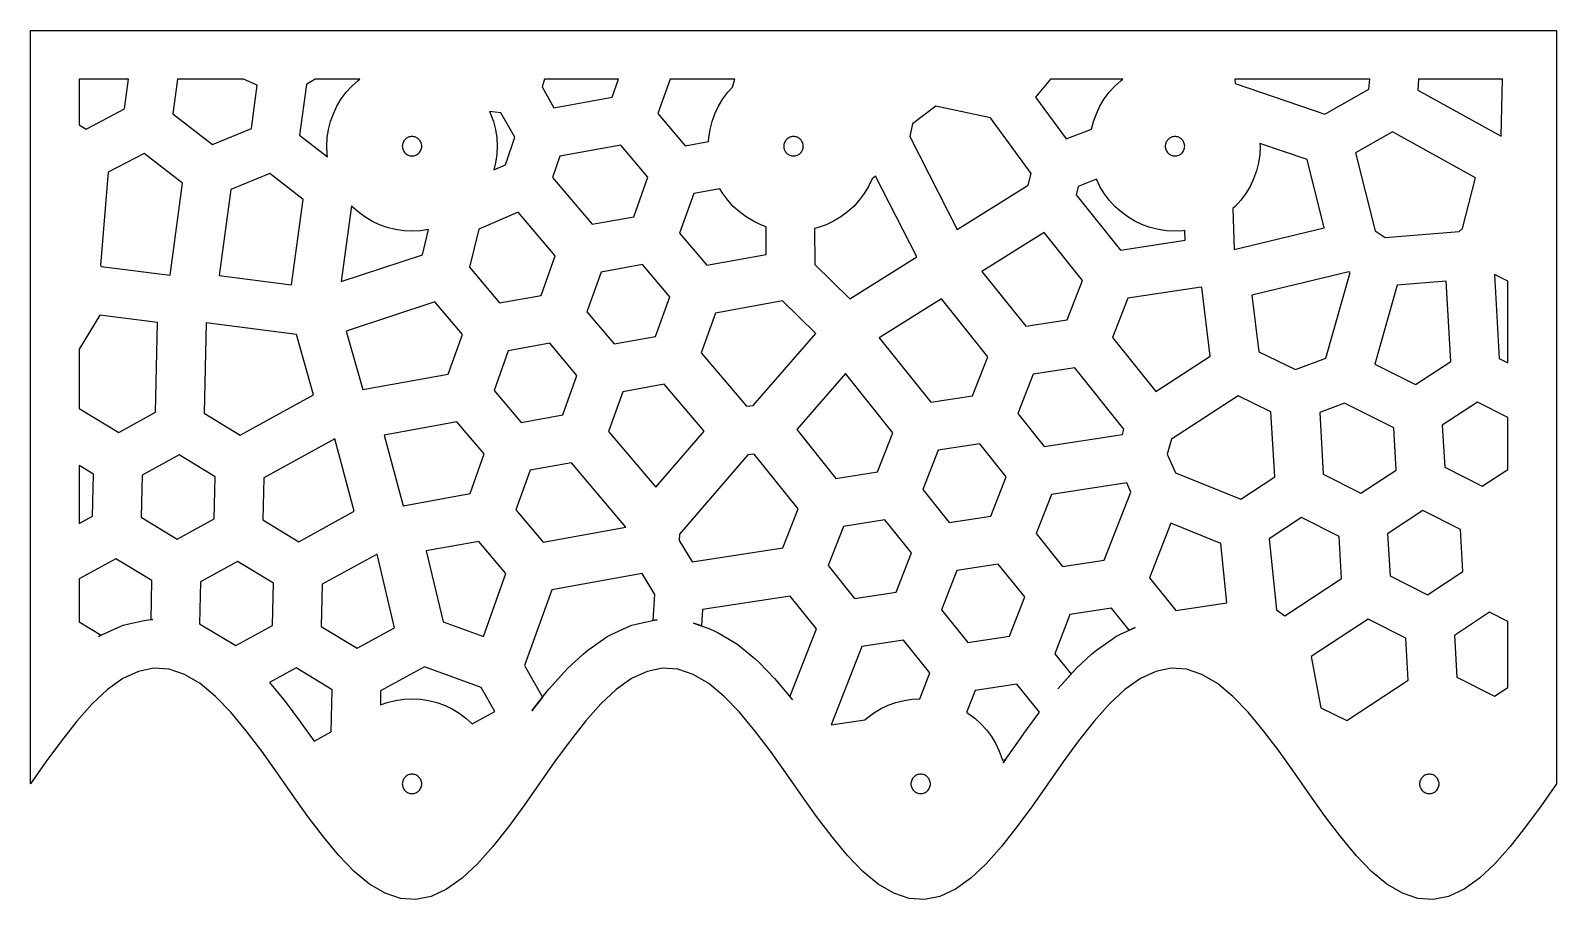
# Model space of a CAD drawing. Header units: millimetres. Extents: x 0 to 251, y 0 to 143.
import ezdxf

# ---------------------------------------------------------------- set-up
doc = ezdxf.new("R2010")
doc.units = ezdxf.units.MM

msp = doc.modelspace()

# ---------------------------------------------------------------- linework, layer by layer
at = {"color": 0}
for points in [[(218.04, 7.27), (215.51, 10.32), (212.97, 13.68), (210.43, 17.24), (207.9, 20.86), (205.36, 24.42), (202.83, 27.78), (200.29, 30.83), (197.76, 33.45), (195.22, 35.55), (192.69, 37.05), (190.15, 37.91), (187.62, 38.08), (185.08, 37.56), (182.55, 36.38), (180.01, 34.57), (177.47, 32.2), (174.94, 29.35), (172.4, 26.13), (169.87, 22.66), (167.33, 19.05), (164.8, 15.44), (162.26, 11.97), (159.73, 8.75), (157.19, 5.9), (154.66, 3.53), (152.12, 1.72), (149.59, 0.54), (147.05, 0.02), (144.52, 0.19), (141.98, 1.05), (139.44, 2.55), (136.91, 4.65), (134.37, 7.27), (131.84, 10.32), (129.3, 13.68), (126.77, 17.24), (124.23, 20.86), (121.7, 24.42), (119.16, 27.78), (116.63, 30.83), (114.09, 33.45), (111.56, 35.55), (109.02, 37.05), (106.48, 37.91), (103.95, 38.08), (101.41, 37.56), (98.88, 36.38), (96.34, 34.57), (93.81, 32.2), (91.27, 29.35), (88.74, 26.13), (86.2, 22.66), (83.67, 19.05), (81.13, 15.44), (78.6, 11.97), (76.06, 8.75), (73.53, 5.9), (70.99, 3.53), (68.45, 1.72), (65.92, 0.54), (63.38, 0.02), (60.85, 0.19), (58.31, 1.05), (55.78, 2.55), (53.24, 4.65), (50.71, 7.27), (48.17, 10.32), (45.64, 13.68), (43.1, 17.24), (40.57, 20.86), (38.03, 24.42), (35.49, 27.78), (32.96, 30.83), (30.42, 33.45), (27.89, 35.55), (25.35, 37.05), (22.82, 37.91), (20.28, 38.08), (17.75, 37.56), (15.21, 36.38), (12.68, 34.57), (10.14, 32.2), (7.61, 29.35), (5.07, 26.13), (2.54, 22.66), (0, 19.05), (0, 143.05), (251, 143.05), (251, 19.05), (248.46, 15.44), (245.93, 11.97), (243.39, 8.75), (240.86, 5.9), (238.32, 3.53), (235.79, 1.72), (233.25, 0.54), (230.72, 0.02), (228.18, 0.19), (225.65, 1.05), (223.11, 2.55), (220.58, 4.65), (218.04, 7.27)], [(15.44, 130.13), (16.1, 135.05), (8, 135.05), (8, 127.52), (9.14, 126.83), (15.44, 130.13)], [(23.4, 129.31), (29.92, 124.27), (36.33, 126.9), (37.3, 134.06), (35.02, 135.05), (24.17, 135.05), (23.4, 129.31)], [(52.85, 133.9), (53.87, 134.82), (54.18, 135.05), (46.82, 135.05), (45.38, 134.14), (44.25, 125.82), (48.87, 122.25), (48.82, 122.63), (48.75, 124), (48.82, 125.37), (49.02, 126.73), (49.35, 128.06), (49.82, 129.36), (50.4, 130.6), (51.11, 131.78), (51.93, 132.88), (52.85, 133.9)], [(95.65, 132.06), (96.72, 135.05), (84.54, 135.05), (84.17, 133.77), (86.1, 130.33), (95.65, 132.06)], [(105.21, 135.05), (103.18, 129.37), (107.66, 124.08), (111.54, 124.79), (111.57, 125.37), (111.77, 126.73), (112.1, 128.06), (112.57, 129.36), (113.15, 130.6), (113.86, 131.78), (114.68, 132.88), (115.47, 133.75), (115.87, 135.05), (105.21, 135.05)], [(178.35, 133.9), (179.37, 134.82), (179.68, 135.05), (167.79, 135.05), (165.33, 132.1), (170.34, 125.2), (174.54, 126.82), (174.85, 128.06), (175.32, 129.36), (175.9, 130.6), (176.61, 131.78), (177.43, 132.88), (178.35, 133.9)], [(220.16, 133.41), (220.3, 135.05), (198.07, 135.05), (198.14, 134.32), (212.92, 129.26), (220.16, 133.41)], [(241.91, 125.65), (242.13, 135.05), (228.33, 135.05), (228.18, 133.23), (241.9, 125.64), (241.91, 125.65)], [(145.09, 127.7), (144.66, 125.59), (152.44, 110.3), (164.11, 117.58), (164.58, 119.51), (157.93, 128.68), (148.89, 130.61), (145.09, 127.7)], [(76.19, 120.12), (78.14, 120.95), (79.65, 125.47), (77.38, 129.52), (75.5, 129.74), (75.68, 129.36), (76.15, 128.06), (76.48, 126.73), (76.68, 125.37), (76.75, 124), (76.68, 122.63), (76.48, 121.27), (76.19, 120.12)], [(64.08, 124.89), (63.99, 125.02), (63.88, 125.13), (63.77, 125.24), (63.64, 125.33), (63.5, 125.41), (63.36, 125.48), (63.21, 125.53), (63.06, 125.57), (62.91, 125.59), (62.75, 125.6), (62.59, 125.59), (62.44, 125.57), (62.29, 125.53), (62.14, 125.48), (62, 125.41), (61.86, 125.33), (61.73, 125.24), (61.62, 125.13), (61.51, 125.02), (61.42, 124.89), (61.34, 124.75), (61.27, 124.61), (61.22, 124.46), (61.18, 124.31), (61.16, 124.16), (61.15, 124), (61.16, 123.84), (61.18, 123.69), (61.22, 123.54), (61.27, 123.39), (61.34, 123.25), (61.42, 123.11), (61.51, 122.98), (61.62, 122.87), (61.73, 122.76), (61.86, 122.67), (62, 122.59), (62.14, 122.52), (62.29, 122.47), (62.44, 122.43), (62.59, 122.41), (62.75, 122.4), (62.91, 122.41), (63.06, 122.43), (63.21, 122.47), (63.36, 122.52), (63.5, 122.59), (63.64, 122.67), (63.77, 122.76), (63.88, 122.87), (63.99, 122.98), (64.08, 123.11), (64.16, 123.25), (64.23, 123.39), (64.28, 123.54), (64.32, 123.69), (64.34, 123.84), (64.35, 124), (64.34, 124.16), (64.32, 124.31), (64.28, 124.46), (64.23, 124.61), (64.16, 124.75), (64.08, 124.89)], [(126.91, 124.75), (126.83, 124.89), (126.74, 125.02), (126.63, 125.13), (126.52, 125.24), (126.39, 125.33), (126.25, 125.41), (126.11, 125.48), (125.96, 125.53), (125.81, 125.57), (125.66, 125.59), (125.5, 125.6), (125.34, 125.59), (125.19, 125.57), (125.04, 125.53), (124.89, 125.48), (124.75, 125.41), (124.61, 125.33), (124.48, 125.24), (124.37, 125.13), (124.26, 125.02), (124.17, 124.89), (124.09, 124.75), (124.02, 124.61), (123.97, 124.46), (123.93, 124.31), (123.91, 124.16), (123.9, 124), (123.91, 123.84), (123.93, 123.69), (123.97, 123.54), (124.02, 123.39), (124.09, 123.25), (124.17, 123.11), (124.26, 122.98), (124.37, 122.87), (124.48, 122.76), (124.61, 122.67), (124.75, 122.59), (124.89, 122.52), (125.04, 122.47), (125.19, 122.43), (125.34, 122.41), (125.5, 122.4), (125.66, 122.41), (125.81, 122.43), (125.96, 122.47), (126.11, 122.52), (126.25, 122.59), (126.39, 122.67), (126.52, 122.76), (126.63, 122.87), (126.74, 122.98), (126.83, 123.11), (126.91, 123.25), (126.98, 123.39), (127.03, 123.54), (127.07, 123.69), (127.09, 123.84), (127.1, 124), (127.09, 124.16), (127.07, 124.31), (127.03, 124.46), (126.98, 124.61), (126.91, 124.75)], [(189.73, 124.61), (189.66, 124.75), (189.58, 124.89), (189.49, 125.02), (189.38, 125.13), (189.27, 125.24), (189.14, 125.33), (189, 125.41), (188.86, 125.48), (188.71, 125.53), (188.56, 125.57), (188.41, 125.59), (188.25, 125.6), (188.09, 125.59), (187.94, 125.57), (187.79, 125.53), (187.64, 125.48), (187.5, 125.41), (187.36, 125.33), (187.23, 125.24), (187.12, 125.13), (187.01, 125.02), (186.92, 124.89), (186.84, 124.75), (186.77, 124.61), (186.72, 124.46), (186.68, 124.31), (186.66, 124.16), (186.65, 124), (186.66, 123.84), (186.68, 123.69), (186.72, 123.54), (186.77, 123.39), (186.84, 123.25), (186.92, 123.11), (187.01, 122.98), (187.12, 122.87), (187.23, 122.76), (187.36, 122.67), (187.5, 122.59), (187.64, 122.52), (187.79, 122.47), (187.94, 122.43), (188.09, 122.41), (188.25, 122.4), (188.41, 122.41), (188.56, 122.43), (188.71, 122.47), (188.86, 122.52), (189, 122.59), (189.14, 122.67), (189.27, 122.76), (189.38, 122.87), (189.49, 122.98), (189.58, 123.11), (189.66, 123.25), (189.73, 123.39), (189.78, 123.54), (189.82, 123.69), (189.84, 123.84), (189.85, 124), (189.84, 124.16), (189.82, 124.31), (189.78, 124.46), (189.73, 124.61)], [(217.95, 122.92), (221.18, 110.08), (222.8, 108.97), (235, 109.98), (235.53, 110.44), (237.7, 118.82), (224.01, 126.39), (217.95, 122.92)], [(92.41, 111.15), (99.22, 112.38), (101.56, 118.91), (97.08, 124.19), (87.05, 122.37), (85.87, 118.85), (92.41, 111.15)], [(200.6, 117.4), (199.89, 116.22), (199.07, 115.12), (198.15, 114.1), (197.79, 113.78), (197.96, 107.03), (212.81, 110.59), (209.99, 121.81), (202.23, 124.47), (202.25, 124), (202.18, 122.63), (201.98, 121.27), (201.65, 119.94), (201.18, 118.64), (200.6, 117.4)], [(11.62, 104.22), (22.97, 102.8), (25.02, 117.94), (18.72, 122.82), (12.78, 119.71), (11.49, 104.41), (11.62, 104.22)], [(44.84, 115.26), (39.36, 119.49), (32.95, 116.87), (31.04, 102.74), (42.94, 101.21), (44.84, 115.26)], [(133.28, 112.36), (132.1, 111.65), (130.86, 111.07), (129.56, 110.6), (128.98, 110.46), (128.99, 104.53), (134.77, 98.89), (145.76, 105.78), (139.01, 119.05), (138.43, 118.64), (138.43, 118.64), (137.85, 117.4), (137.14, 116.22), (136.32, 115.12), (135.4, 114.1), (134.38, 113.18), (133.28, 112.36)], [(180.47, 112.36), (179.37, 113.18), (178.35, 114.1), (177.43, 115.12), (176.61, 116.22), (175.9, 117.4), (175.36, 118.56), (172.3, 117.38), (171.97, 116.02), (179.29, 106.88), (189.92, 108.52), (189.88, 110.11), (189.62, 110.07), (188.25, 110), (186.88, 110.07), (185.52, 110.27), (184.19, 110.6), (182.89, 111.07), (181.65, 111.65), (180.47, 112.36)], [(109.09, 116.21), (106.76, 109.69), (111.24, 104.4), (120.99, 106.18), (120.98, 110.76), (120.14, 111.07), (118.9, 111.65), (117.72, 112.36), (116.62, 113.18), (115.6, 114.1), (114.68, 115.12), (113.86, 116.22), (113.4, 116.99), (109.09, 116.21)], [(54.97, 112.36), (53.87, 113.18), (52.85, 114.1), (52.77, 114.18), (52.77, 114.18), (51.08, 101.73), (64.46, 106.14), (65.47, 110.27), (64.12, 110.07), (62.75, 110), (61.38, 110.07), (60.02, 110.27), (58.69, 110.6), (57.39, 111.07), (56.15, 111.65), (54.97, 112.36)], [(72.19, 104.07), (77.15, 98.21), (83.97, 99.45), (86.31, 105.97), (80.23, 113.14), (73.73, 110.36), (72.19, 104.07)], [(170.54, 95.42), (173.05, 101.88), (166.72, 109.78), (156.47, 103.38), (163.69, 94.37), (170.54, 95.42)], [(95.98, 91.47), (102.8, 92.71), (105.14, 99.23), (100.65, 104.51), (93.84, 103.27), (91.5, 96.75), (95.98, 91.47)], [(202.02, 90.14), (208.09, 87.24), (213.08, 89.1), (217.08, 103.2), (216.87, 103.34), (200.88, 99.5), (202.02, 90.14)], [(177.99, 92.52), (185.12, 83.64), (194.05, 89.46), (192.66, 100.73), (192.57, 100.83), (180.51, 98.98), (177.99, 92.52)], [(227.83, 84.78), (233.62, 88.58), (232.86, 101.78), (224.8, 101.11), (221.13, 88.15), (227.83, 84.78)], [(240.81, 102.87), (241.6, 89.04), (243, 88.33), (243, 101.77), (240.81, 102.87)], [(54.64, 83.95), (68.72, 86.51), (71.05, 93.04), (66.51, 98.4), (51.9, 93.58), (54.64, 83.95)], [(110.33, 90.01), (117.77, 81.24), (118.89, 81.33), (129.15, 93.19), (123.68, 98.54), (112.67, 96.53), (110.33, 90.01)], [(154.94, 82.91), (157.45, 89.36), (149.82, 98.88), (139.58, 92.46), (148.09, 81.86), (154.94, 82.91)], [(14.51, 76.88), (20.58, 80.21), (20.91, 94.99), (11.38, 96.19), (8, 90.62), (8, 80.83), (14.51, 76.88)], [(46.57, 83.07), (43.73, 93.04), (28.91, 94.95), (28.58, 80.04), (34.5, 76.44), (46.57, 83.07)], [(76.25, 83.82), (80.73, 78.53), (87.55, 79.77), (89.88, 86.29), (85.4, 91.58), (78.59, 90.34), (76.25, 83.82)], [(132.49, 69.34), (139.34, 70.39), (141.85, 76.85), (134.03, 86.6), (126.04, 77.38), (132.49, 69.34)], [(162.39, 80.01), (166.73, 74.6), (179.61, 76.58), (179.85, 77.42), (171.75, 87.52), (164.91, 86.46), (162.39, 80.01)], [(102.87, 67.88), (110.79, 77.1), (104.23, 84.84), (97.41, 83.6), (95.08, 77.07), (102.87, 67.88)], [(188.31, 70.26), (199.07, 65.9), (204.66, 69.57), (204.04, 80.31), (198.62, 82.9), (187.7, 75.77), (186.99, 73.3), (188.31, 70.26)], [(218.83, 66.91), (224.63, 70.71), (224.23, 77.63), (216.14, 81.7), (212.06, 80.18), (212.65, 70.02), (218.83, 66.91)], [(238.01, 81.89), (232.22, 78.09), (232.61, 71.17), (238.8, 68.06), (243, 70.81), (243, 79.38), (238.01, 81.89)], [(61.29, 64.83), (72.29, 66.84), (74.63, 73.36), (70.15, 78.64), (58.18, 76.47), (61.29, 64.83)], [(44.12, 58.91), (53.25, 63.92), (50.07, 75.86), (38.35, 69.43), (38.2, 62.5), (44.12, 58.91)], [(24.13, 59.35), (30.2, 62.68), (30.35, 69.61), (24.43, 73.2), (18.36, 69.87), (18.2, 62.94), (24.13, 59.35)], [(106.76, 60.13), (106.7, 59.11), (108.82, 55.59), (123.74, 57.88), (126.25, 64.34), (119.05, 73.32), (118.01, 73.23), (106.76, 60.13)], [(151.13, 62.09), (157.98, 63.14), (160.49, 69.6), (156.15, 75), (149.31, 73.95), (146.79, 67.49), (151.13, 62.09)], [(10.21, 63.12), (10.36, 70.04), (8, 71.47), (8, 61.91), (10.21, 63.12)], [(97.94, 61.33), (88.98, 71.9), (82.16, 70.66), (79.83, 64.14), (84.31, 58.85), (97.94, 61.33)], [(165.43, 60.24), (169.77, 54.83), (176.61, 55.89), (180.97, 67.08), (180.31, 68.6), (167.94, 66.7), (165.43, 60.24)], [(204.96, 47.7), (206.32, 46.73), (215.64, 52.85), (215.24, 59.76), (209.05, 62.88), (203.75, 59.4), (204.96, 47.7)], [(223.62, 53.31), (229.81, 50.19), (235.6, 53.99), (235.21, 60.91), (229.02, 64.02), (223.22, 60.22), (223.62, 53.31)], [(131.19, 54.98), (135.53, 49.57), (142.37, 50.63), (144.89, 57.08), (140.55, 62.49), (133.7, 61.43), (131.19, 54.98)], [(188.4, 47.58), (196.8, 48.87), (195.79, 58.6), (187.55, 61.94), (184.07, 52.98), (188.4, 47.58)], [(74.49, 43.3), (78.21, 53.68), (73.73, 58.96), (65.09, 57.39), (67.85, 45.71), (74.49, 43.3)], [(8, 52.78), (8, 45.74), (11.64, 43.53), (11.18, 43.29), (11.83, 43.63), (14.36, 44.81), (15.24, 45.16), (16.15, 45.4), (18.69, 45.92), (19.4, 46.03), (20.11, 46.08), (19.84, 46.06), (19.98, 52.51), (14.05, 56.1), (8, 52.78)], [(27.82, 45.41), (33.75, 41.81), (39.82, 45.14), (39.97, 52.07), (34.05, 55.66), (27.97, 52.33), (27.82, 45.41)], [(59.86, 44.73), (57, 56.85), (47.97, 51.9), (47.82, 44.97), (53.74, 41.37), (59.86, 44.73)], [(154.16, 42.32), (161.01, 43.37), (163.53, 49.83), (159.19, 55.23), (152.34, 54.18), (149.83, 47.72), (154.16, 42.32)], [(103.06, 46.03), (102.41, 45.93), (102.7, 50.24), (100.62, 53.69), (85.74, 50.98), (81.28, 38.53), (84.2, 33.3), (82.45, 31.08), (84.99, 34.3), (85.3, 34.67), (87.83, 37.52), (88.34, 38.04), (90.88, 40.41), (91.69, 41.08), (94.23, 42.89), (94.84, 43.29), (95.49, 43.63), (98.03, 44.81), (98.91, 45.16), (99.82, 45.4), (102.36, 45.92), (103.06, 46.03)], [(124.95, 49.97), (110.55, 47.76), (110.37, 45.04), (109.04, 45.49), (111.57, 44.63), (112.36, 44.32), (113.1, 43.93), (115.64, 42.43), (116.16, 42.09), (116.66, 41.71), (119.2, 39.61), (119.84, 39.01), (122.38, 36.39), (122.78, 35.94), (125.31, 32.9), (124.92, 33.36), (129.29, 44.57), (124.95, 49.97)], [(168.97, 34.67), (171.5, 37.52), (172.01, 38.04), (174.54, 40.41), (175.36, 41.08), (177.9, 42.89), (178.51, 43.29), (179.16, 43.63), (181.69, 44.81), (180.73, 44.36), (177.83, 47.98), (170.98, 46.93), (168.47, 40.47), (171.15, 37.12), (168.97, 34.67)], [(212.23, 31.56), (216.51, 29.49), (226.61, 36.13), (226.21, 43.05), (220.03, 46.16), (210.65, 40), (212.23, 31.56)], [(239.99, 47.31), (234.2, 43.5), (234.6, 36.59), (240.79, 33.47), (243, 34.93), (243, 45.79), (239.99, 47.31)], [(146.26, 33.04), (147.92, 37.31), (143.59, 42.72), (136.74, 41.67), (131.72, 28.75), (137.24, 29.6), (137.54, 29.87), (138.64, 30.69), (139.82, 31.4), (141.06, 31.98), (142.35, 32.45), (143.69, 32.78), (145.04, 32.98), (146.26, 33.04)], [(46.66, 26.09), (49.44, 27.61), (49.59, 34.54), (43.67, 38.13), (39.29, 35.73), (41.64, 32.9), (41.88, 32.6), (44.42, 29.23), (44.54, 29.06), (46.66, 26.09)], [(69.35, 31.4), (70.53, 30.69), (71.63, 29.87), (72.65, 28.95), (72.66, 28.94), (76.35, 30.96), (74.14, 34.92), (64.79, 38.31), (57.59, 34.36), (57.54, 32.04), (58.69, 32.45), (60.02, 32.78), (61.38, 32.98), (62.75, 33.05), (64.12, 32.98), (65.48, 32.78), (66.81, 32.45), (68.11, 31.98), (69.35, 31.4)], [(159.81, 23.11), (159.85, 22.96), (160.36, 23.04), (159.97, 22.49), (159.97, 22.49), (160.79, 23.65), (163.32, 27.26), (163.41, 27.37), (165.94, 30.84), (162.23, 35.46), (155.38, 34.41), (153.98, 30.82), (154.19, 30.69), (155.3, 29.87), (156.32, 28.95), (157.24, 27.93), (158.06, 26.83), (158.76, 25.65), (159.35, 24.41), (159.81, 23.11)], [(64.28, 19.51), (64.23, 19.66), (64.16, 19.8), (64.08, 19.94), (63.99, 20.07), (63.88, 20.18), (63.77, 20.29), (63.64, 20.38), (63.5, 20.46), (63.36, 20.53), (63.21, 20.58), (63.06, 20.62), (62.91, 20.64), (62.75, 20.65), (62.59, 20.64), (62.44, 20.62), (62.29, 20.58), (62.14, 20.53), (62, 20.46), (61.86, 20.38), (61.73, 20.29), (61.62, 20.18), (61.51, 20.07), (61.42, 19.94), (61.34, 19.8), (61.27, 19.66), (61.22, 19.51), (61.18, 19.36), (61.16, 19.21), (61.15, 19.05), (61.16, 18.89), (61.18, 18.74), (61.22, 18.59), (61.27, 18.44), (61.34, 18.3), (61.42, 18.16), (61.51, 18.03), (61.62, 17.92), (61.73, 17.81), (61.86, 17.72), (62, 17.64), (62.14, 17.57), (62.29, 17.52), (62.44, 17.48), (62.59, 17.46), (62.75, 17.45), (62.91, 17.46), (63.06, 17.48), (63.21, 17.52), (63.36, 17.57), (63.5, 17.64), (63.64, 17.72), (63.77, 17.81), (63.88, 17.92), (63.99, 18.03), (64.08, 18.16), (64.16, 18.3), (64.23, 18.44), (64.28, 18.59), (64.32, 18.74), (64.34, 18.89), (64.35, 19.05), (64.34, 19.21), (64.32, 19.36), (64.28, 19.51)], [(147.99, 19.36), (147.95, 19.51), (147.89, 19.66), (147.83, 19.8), (147.75, 19.94), (147.65, 20.07), (147.55, 20.18), (147.43, 20.29), (147.31, 20.38), (147.17, 20.46), (147.03, 20.53), (146.88, 20.58), (146.73, 20.62), (146.57, 20.64), (146.42, 20.65), (146.26, 20.64), (146.1, 20.62), (145.95, 20.58), (145.8, 20.53), (145.66, 20.46), (145.53, 20.38), (145.4, 20.29), (145.29, 20.18), (145.18, 20.07), (145.09, 19.94), (145.01, 19.8), (144.94, 19.66), (144.89, 19.51), (144.85, 19.36), (144.82, 19.21), (144.82, 19.05), (144.82, 18.89), (144.85, 18.74), (144.89, 18.59), (144.94, 18.44), (145.01, 18.3), (145.09, 18.16), (145.18, 18.03), (145.29, 17.92), (145.4, 17.81), (145.53, 17.72), (145.66, 17.64), (145.8, 17.57), (145.95, 17.52), (146.1, 17.48), (146.26, 17.46), (146.42, 17.45), (146.57, 17.46), (146.73, 17.48), (146.88, 17.52), (147.03, 17.57), (147.17, 17.64), (147.31, 17.72), (147.43, 17.81), (147.55, 17.92), (147.65, 18.03), (147.75, 18.16), (147.83, 18.3), (147.89, 18.44), (147.95, 18.59), (147.99, 18.74), (148.01, 18.89), (148.02, 19.05), (148.01, 19.21), (147.99, 19.36)], [(231.68, 19.21), (231.65, 19.36), (231.61, 19.51), (231.56, 19.66), (231.49, 19.8), (231.41, 19.94), (231.32, 20.07), (231.21, 20.18), (231.1, 20.29), (230.97, 20.38), (230.84, 20.46), (230.7, 20.53), (230.55, 20.58), (230.4, 20.62), (230.24, 20.64), (230.08, 20.65), (229.93, 20.64), (229.77, 20.62), (229.62, 20.58), (229.47, 20.53), (229.33, 20.46), (229.19, 20.38), (229.07, 20.29), (228.95, 20.18), (228.85, 20.07), (228.75, 19.94), (228.67, 19.8), (228.61, 19.66), (228.55, 19.51), (228.51, 19.36), (228.49, 19.21), (228.48, 19.05), (228.49, 18.89), (228.51, 18.74), (228.55, 18.59), (228.61, 18.44), (228.67, 18.3), (228.75, 18.16), (228.85, 18.03), (228.95, 17.92), (229.07, 17.81), (229.19, 17.72), (229.33, 17.64), (229.47, 17.57), (229.62, 17.52), (229.77, 17.48), (229.93, 17.46), (230.08, 17.45), (230.24, 17.46), (230.4, 17.48), (230.55, 17.52), (230.7, 17.57), (230.84, 17.64), (230.97, 17.72), (231.1, 17.81), (231.21, 17.92), (231.32, 18.03), (231.41, 18.16), (231.49, 18.3), (231.56, 18.44), (231.61, 18.59), (231.65, 18.74), (231.68, 18.89), (231.68, 19.05), (231.68, 19.21)]]:
    msp.add_lwpolyline(points, dxfattribs=at)

doc.saveas('drawing.dxf')
